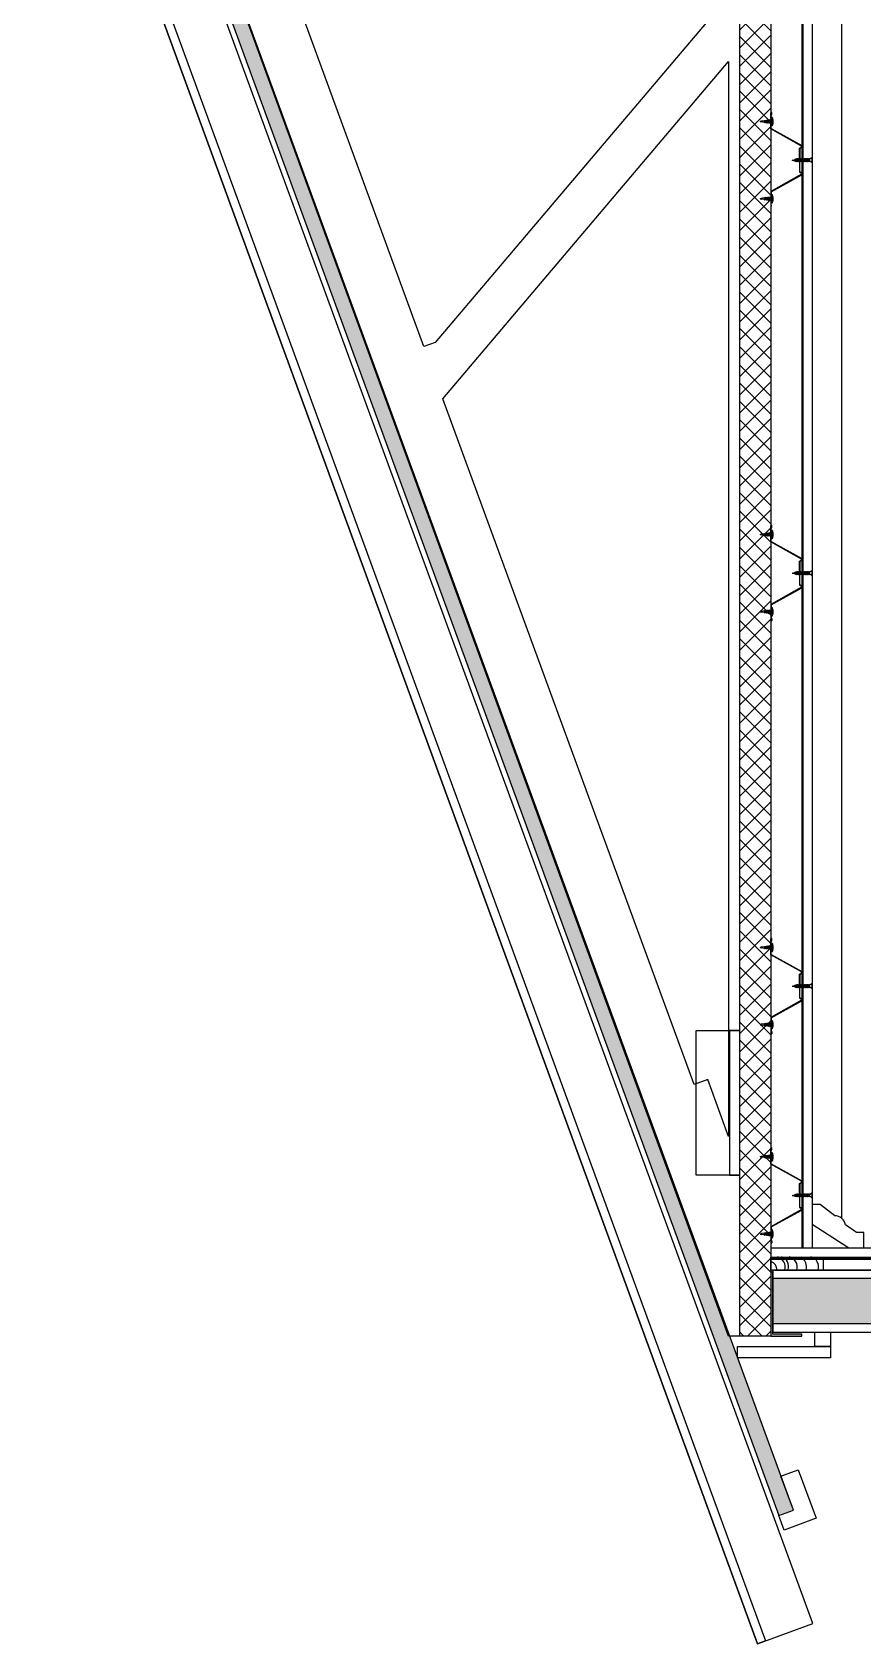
# Model space of a CAD drawing. Header units: inches. Extents: x 203 to 1065, y -1127 to 921.
# Drawn here: x 357.755 to 358.56, y 855.058 to 856.619 of the extents above; entities that cross this region are included whole.
import ezdxf

# ---------------------------------------------------------------- set-up
doc = ezdxf.new("R2010")
doc.units = ezdxf.units.IN
doc.header["$MEASUREMENT"] = 0
doc.linetypes.add('CONTINUA', pattern=[0])
doc.linetypes.add('DASHED2', pattern=[0.375, 0.25, -0.125])
for name, color, linetype in [('6-Tubo cercha', 7, 'Continuous'), ('CORTE MUROS', 4, 'CONTINUA'), ('CORTE PERFILES Y CERCHA', 3, 'CONTINUA'), ('CORTE PROY', 8, 'CONTINUA')]:
    doc.layers.add(name, color=color, linetype=linetype)

msp = doc.modelspace()

# ---------------------------------------------------------------- hatches: boundary and pattern name
at = {"layer": 'CORTE MUROS', "ltscale": 0.5}
h = msp.add_hatch(dxfattribs=at)
h.set_pattern_fill('ANSI38', color=252, scale=0.05, angle=90.1237, style=0)
h.set_pattern_definition([(135.1236939, (355.8420596, 417.3886716), (-0.00440986616, -0.004428948005), []), (225.1236939, (355.8420596, 417.3886716), (-0.00439078432, -0.01326776217), [0.015625, -0.009375])])
h.paths.add_polyline_path([(357.0269, 859.1878), (357.0128, 859.1827), (358.4787, 855.1821), (358.4928, 855.1873)])
at = {"layer": 'CORTE MUROS'}
h = msp.add_hatch(dxfattribs=at)
h.set_pattern_fill('HONEY', color=251, scale=0.003, angle=90, style=0)
h.set_pattern_definition([(90, (1578.955494, -1689.51837), (-0.008248891935, 0.0142875), [0.009525, -0.01905]), (210, (1578.955494, -1689.51837), (-0.00824889199, -0.014287499969), [0.009525, -0.01905]), (150, (1578.955494, -1689.51837), (-0.016497783924, 3.1e-11), [-0.01905, 0.009525])])
h.paths.add_polyline_path([(358.473, 855.3678), (358.473, 855.4118), (360.875, 855.4118), (360.875, 855.3678)])
at = {"layer": 'CORTE PERFILES Y CERCHA', "ltscale": 0.5}
h = msp.add_hatch(dxfattribs=at)
h.set_pattern_fill('_USER', color=251, scale=0.0125, angle=135, style=0, double=1, pattern_type=0)
h.set_pattern_definition([(135, (329.888245, 575.295546), (-0.00883883476, -0.00883883476), []), (225, (329.888245, 575.295546), (0.00883883476, -0.00883883476), [])])
h.paths.add_polyline_path([(358.441, 855.3558), (358.441, 863.0198), (358.471, 863.0198), (358.471, 855.3558)])
at = {"layer": 'CORTE PERFILES Y CERCHA'}
msp.add_hatch(color=256, dxfattribs=at).paths.add_polyline_path([(358.471, 855.4178), (358.471, 855.3558), (358.4888, 855.3558), (358.489, 855.356), (358.4892, 855.3558), (358.501, 855.3558), (358.501, 855.3578), (358.473, 855.3578), (358.473, 855.3776), (358.4728, 855.3778), (358.473, 855.378), (358.473, 855.4118), (358.473, 855.4178)])

# ---------------------------------------------------------------- linework, layer by layer
at = {"layer": '6-Tubo cercha'}
for points in [[(358.441, 855.5119), (358.3985, 855.5119), (358.3985, 855.6519), (358.441, 855.6519)], [(358.441, 855.6519), (358.431, 855.6519), (358.431, 855.5119), (358.441, 855.5119)]]:
    msp.add_lwpolyline(points, dxfattribs=at)
at = {"layer": 'CORTE MUROS', "color": 1}
for p, q in [((358.471, 855.4415), (360.871, 855.4415)), ((358.475, 855.4325), (360.871, 855.4325)), ((358.475, 855.4198), (360.875, 855.4198))]:
    msp.add_line(p, q, dxfattribs=at)
at = {"layer": 'CORTE MUROS'}
for points in [[(357.0269, 859.1878), (357.0128, 859.1827), (358.4787, 855.1821), (358.4928, 855.1873), (357.0269, 859.1878)], [(358.473, 855.3598), (360.875, 855.3598), (360.875, 855.4198), (358.473, 855.4198), (358.473, 855.3598)], [(360.875, 855.4118), (358.473, 855.4118)], [(360.875, 855.3678), (358.473, 855.3678)]]:
    msp.add_lwpolyline(points, dxfattribs=at)
for points in [[(356.9546, 859.1614), (358.4582, 855.0579), (358.5117, 855.0775), (357.0081, 859.181)], [(358.4582, 855.0579), (356.9546, 859.1614), (356.9621, 859.1641), (358.4657, 855.0607)]]:
    msp.add_lwpolyline(points, close=True, dxfattribs=at)
at = {"layer": 'CORTE MUROS', "color": 254, "linetype": 'DASHED2', "ltscale": 0.05, "const_width": 0.003, "elevation": 0}
msp.add_lwpolyline([(360.871, 855.4312), (358.471, 855.4312)], close=True, dxfattribs=at)
at = {"layer": 'CORTE MUROS', "color": 1}
msp.add_lwpolyline([(358.471, 855.4198), (358.471, 855.4325), (358.5218, 855.4325), (358.5218, 855.4198)], close=True, dxfattribs=at)
for centre, radius, start, end in [((358.4682, 855.4198), 0.00878, 0.0219, 71.0373), ((358.4748, 855.4228), 0.0101, 343.285, 75.6895), ((358.4784, 855.4232), 0.00986, 342.9599, 72.2754), ((358.4864, 855.423), 0.0101, 343.285, 75.6895), ((358.4944, 855.423), 0.0112, 343.5586, 58.5888), ((358.5072, 855.423), 0.0101, 343.285, 75.6895)]:
    msp.add_arc(centre, radius, start, end, dxfattribs=at)
at = {"layer": 'CORTE PERFILES Y CERCHA', "color": 2}
for p, q in [((358.501, 857.8938), (358.501, 855.4415)), ((358.502, 857.8938), (358.502, 855.4415)), ((358.511, 857.8938), (358.511, 855.4415))]:
    msp.add_line(p, q, dxfattribs=at)
at = {"layer": 'CORTE PERFILES Y CERCHA'}
for p, q in [((358.4645, 856.533), (358.4608, 856.5323)), ((358.4608, 856.5323), (358.4615, 856.5327)), ((358.4615, 856.5323), (358.4608, 856.5323)), ((358.4608, 856.5323), (358.4615, 856.5319)), ((358.4645, 856.533), (358.4615, 856.5327)), ((358.4615, 856.5319), (358.4615, 856.5323)), ((358.4649, 856.5315), (358.4615, 856.5319)), ((358.4649, 856.5334), (358.4645, 856.533)), ((358.4645, 856.533), (358.4649, 856.5315)), ((358.4649, 856.5334), (358.4654, 856.5331)), ((358.4654, 856.5311), (358.4649, 856.5334)), ((358.4654, 856.5311), (358.4649, 856.5315)), ((358.4663, 856.5332), (358.4654, 856.5331)), ((358.4654, 856.5331), (358.4658, 856.5314)), ((358.4667, 856.5337), (358.4663, 856.5332)), ((358.4663, 856.5332), (358.4667, 856.5313)), ((358.4667, 856.5337), (358.4671, 856.5333)), ((358.4672, 856.5309), (358.4667, 856.5337)), ((358.468, 856.5334), (358.4671, 856.5333)), ((358.4671, 856.5333), (358.4677, 856.5312)), ((358.4684, 856.534), (358.468, 856.5334)), ((358.468, 856.5334), (358.4686, 856.5311)), ((358.4684, 856.534), (358.4689, 856.5335)), ((358.4691, 856.5306), (358.4684, 856.534)), ((358.4698, 856.5336), (358.4689, 856.5335)), ((358.4689, 856.5335), (358.4695, 856.5309)), ((358.4702, 856.5343), (358.4698, 856.5336)), ((358.4698, 856.5336), (358.4705, 856.5308)), ((358.4702, 856.5343), (358.4707, 856.5337)), ((358.471, 856.5303), (358.4702, 856.5343)), ((358.4714, 856.5338), (358.4707, 856.5337)), ((358.4707, 856.5337), (358.4714, 856.5307)), ((358.471, 856.5338), (358.471, 856.5408)), ((358.4714, 856.5338), (358.4714, 856.5408)), ((358.4714, 856.5408), (358.4715, 856.5408)), ((358.4719, 856.5357), (358.4714, 856.5353)), ((358.4714, 856.5293), (358.4714, 856.5353)), ((358.4714, 856.5338), (358.4714, 856.5307)), ((358.4715, 856.5388), (358.4715, 856.5408)), ((358.4715, 856.5388), (358.4719, 856.5388)), ((358.4719, 856.5388), (358.4719, 856.5408)), ((358.4719, 856.5358), (358.4719, 856.5287)), ((358.4719, 856.5357), (358.4719, 856.5288)), ((358.4727, 856.5358), (358.4727, 856.5287)), ((358.4732, 856.5323), (358.4727, 856.5323)), ((358.4654, 856.5311), (358.4658, 856.5314)), ((358.4667, 856.5313), (358.4658, 856.5314)), ((358.4672, 856.5309), (358.4667, 856.5313)), ((358.4672, 856.5309), (358.4677, 856.5312)), ((358.4686, 856.5311), (358.4677, 856.5312)), ((358.4691, 856.5306), (358.4686, 856.531)), ((358.4691, 856.5306), (358.4695, 856.531)), ((358.4705, 856.5308), (358.4695, 856.5309)), ((358.471, 856.5303), (358.4705, 856.5308)), ((358.471, 856.5303), (358.4714, 856.5307)), ((358.471, 856.5252), (358.471, 856.5303)), ((358.4714, 856.5255), (358.4714, 856.5307)), ((358.4719, 856.5288), (358.4714, 856.5293)), ((358.4941, 856.4941), (358.4917, 856.4949)), ((358.4941, 856.4941), (358.4945, 856.4959)), ((358.4944, 856.4938), (358.4941, 856.4941)), ((358.4949, 856.4962), (358.4944, 856.4938)), ((358.4944, 856.4938), (358.4947, 856.4939)), ((358.4948, 856.4962), (358.4945, 856.4959)), ((358.4947, 856.4939), (358.4952, 856.4959)), ((358.4953, 856.4937), (358.4947, 856.4939)), ((358.4948, 856.4962), (358.4952, 856.4959)), ((358.4959, 856.4961), (358.4952, 856.4959)), ((358.4953, 856.4937), (358.4959, 856.4961)), ((358.4957, 856.4934), (358.4953, 856.4937)), ((358.4962, 856.4964), (358.4957, 856.4934)), ((358.4957, 856.4934), (358.496, 856.4937)), ((358.4962, 856.4964), (358.4959, 856.4961)), ((358.496, 856.4937), (358.4966, 856.4961)), ((358.4967, 856.4937), (358.496, 856.4937)), ((358.4962, 856.4964), (358.4966, 856.4961)), ((358.4973, 856.4961), (358.4966, 856.4961)), ((358.4967, 856.4937), (358.4973, 856.4961)), ((358.497, 856.4934), (358.4967, 856.4937)), ((358.4976, 856.4964), (358.497, 856.4934)), ((358.497, 856.4934), (358.4974, 856.4937)), ((358.4976, 856.4964), (358.4973, 856.4961)), ((358.4974, 856.4937), (358.4979, 856.4961)), ((358.498, 856.4937), (358.4974, 856.4937)), ((358.4976, 856.4964), (358.4979, 856.4961)), ((358.4986, 856.4961), (358.4979, 856.4961)), ((358.498, 856.4937), (358.4986, 856.4961)), ((358.4984, 856.4934), (358.498, 856.4937)), ((358.4989, 856.4964), (358.4984, 856.4934)), ((358.4984, 856.4934), (358.4987, 856.4937)), ((358.4989, 856.4964), (358.4986, 856.4961)), ((358.4987, 856.4937), (358.4993, 856.4961)), ((358.4994, 856.4937), (358.4987, 856.4937)), ((358.4989, 856.4964), (358.4993, 856.4961)), ((358.4999, 856.4961), (358.4993, 856.4961)), ((358.4994, 856.4937), (358.4999, 856.4961)), ((358.4997, 856.4934), (358.4994, 856.4937)), ((358.5003, 856.4964), (358.4997, 856.4934)), ((358.4997, 856.4934), (358.5001, 856.4937)), ((358.5003, 856.4964), (358.4999, 856.4961)), ((358.5001, 856.4937), (358.5006, 856.4961)), ((358.5007, 856.4937), (358.5001, 856.4937)), ((358.5003, 856.4964), (358.5006, 856.4961)), ((358.5013, 856.4961), (358.5006, 856.4961)), ((358.5007, 856.4937), (358.5013, 856.4961)), ((358.5011, 856.4934), (358.5007, 856.4937)), ((358.5016, 856.4964), (358.5011, 856.4934)), ((358.5011, 856.4934), (358.5014, 856.4937)), ((358.5016, 856.4964), (358.5013, 856.4961)), ((358.5014, 856.4937), (358.502, 856.4961)), ((358.5021, 856.4937), (358.5014, 856.4937)), ((358.5016, 856.4964), (358.502, 856.4961)), ((358.5027, 856.4961), (358.502, 856.4961)), ((358.5027, 856.4961), (358.502, 856.4961)), ((358.5021, 856.4937), (358.5027, 856.4961)), ((358.5021, 856.4937), (358.5027, 856.4961)), ((358.5025, 856.4934), (358.5021, 856.4937)), ((358.503, 856.4964), (358.5025, 856.4934)), ((358.5025, 856.4934), (358.5028, 856.4937)), ((358.503, 856.4964), (358.5027, 856.4961)), ((358.5028, 856.4937), (358.5034, 856.4961)), ((358.5035, 856.4937), (358.5028, 856.4937)), ((358.503, 856.4964), (358.5034, 856.4961)), ((358.504, 856.4961), (358.5034, 856.4961)), ((358.5035, 856.4937), (358.504, 856.4961)), ((358.5035, 856.4937), (358.504, 856.4961)), ((358.5035, 856.4937), (358.504, 856.4961)), ((358.5038, 856.4934), (358.5035, 856.4937)), ((358.5044, 856.4964), (358.5038, 856.4934)), ((358.5038, 856.4934), (358.5042, 856.4937)), ((358.5044, 856.4964), (358.504, 856.4961)), ((358.5042, 856.4937), (358.5047, 856.4961)), ((358.5048, 856.4937), (358.5042, 856.4937)), ((358.5044, 856.4964), (358.5047, 856.4961)), ((358.5054, 856.4961), (358.5047, 856.4961)), ((358.5048, 856.4937), (358.5054, 856.4961)), ((358.5048, 856.4937), (358.5054, 856.4961)), ((358.5048, 856.4937), (358.5054, 856.4961)), ((358.5052, 856.4934), (358.5048, 856.4937)), ((358.5057, 856.4964), (358.5052, 856.4934)), ((358.5052, 856.4934), (358.5055, 856.4937)), ((358.5057, 856.4964), (358.5054, 856.4961)), ((358.5055, 856.4937), (358.5061, 856.4961)), ((358.5062, 856.4937), (358.5055, 856.4937)), ((358.5057, 856.4964), (358.5061, 856.4961)), ((358.5067, 856.4961), (358.5061, 856.4961)), ((358.5062, 856.4937), (358.5067, 856.4961)), ((358.5065, 856.4934), (358.5062, 856.4937)), ((358.5071, 856.4964), (358.5065, 856.4934)), ((358.5065, 856.4934), (358.5069, 856.4937)), ((358.5071, 856.4964), (358.5067, 856.4961)), ((358.5071, 856.4964), (358.5067, 856.4961)), ((358.5068, 856.4937), (358.5074, 856.4961)), ((358.5075, 856.4937), (358.5068, 856.4937)), ((358.5071, 856.4964), (358.5074, 856.4961)), ((358.5071, 856.4964), (358.5074, 856.4961)), ((358.5081, 856.4961), (358.5074, 856.4961)), ((358.5075, 856.4937), (358.5081, 856.4961)), ((358.5079, 856.4934), (358.5075, 856.4937)), ((358.5084, 856.4964), (358.5079, 856.4934)), ((358.5079, 856.4934), (358.5082, 856.4937)), ((358.5084, 856.4964), (358.5081, 856.4961)), ((358.5084, 856.4964), (358.5081, 856.4961)), ((358.5082, 856.4937), (358.5088, 856.4961)), ((358.5088, 856.4937), (358.5082, 856.4937)), ((358.5094, 856.4937), (358.5082, 856.4937)), ((358.5084, 856.4964), (358.5088, 856.4961)), ((358.5084, 856.4964), (358.5088, 856.4961)), ((358.5093, 856.4961), (358.5088, 856.4961)), ((358.5094, 856.4961), (358.5088, 856.4961)), ((358.511, 856.4975), (358.5094, 856.4961)), ((358.511, 856.4923), (358.5094, 856.4937)), ((358.511, 856.4949), (358.5107, 856.4949)), ((358.511, 856.4923), (358.511, 856.4975)), ((358.4608, 856.4575), (358.4615, 856.4579)), ((358.4615, 856.4575), (358.4608, 856.4575)), ((358.4608, 856.4575), (358.4615, 856.4571)), ((358.4645, 856.4568), (358.4608, 856.4575)), ((358.4649, 856.4583), (358.4615, 856.4579)), ((358.4615, 856.4579), (358.4615, 856.4575)), ((358.4645, 856.4568), (358.4615, 856.4571)), ((358.4645, 856.4568), (358.4649, 856.4583)), ((358.4649, 856.4564), (358.4645, 856.4568)), ((358.4654, 856.4586), (358.4649, 856.4564)), ((358.4654, 856.4586), (358.4649, 856.4583)), ((358.4649, 856.4564), (358.4654, 856.4567)), ((358.4654, 856.4586), (358.4658, 856.4584)), ((358.4654, 856.4567), (358.4658, 856.4584)), ((358.4663, 856.4566), (358.4654, 856.4567)), ((358.4667, 856.4585), (358.4658, 856.4584)), ((358.4663, 856.4566), (358.4667, 856.4585)), ((358.4667, 856.4561), (358.4663, 856.4566)), ((358.4672, 856.4589), (358.4667, 856.4561)), ((358.4672, 856.4589), (358.4667, 856.4585)), ((358.4667, 856.4561), (358.4671, 856.4565)), ((358.4671, 856.4565), (358.4677, 856.4586)), ((358.468, 856.4564), (358.4671, 856.4565)), ((358.4672, 856.4589), (358.4677, 856.4586)), ((358.4686, 856.4587), (358.4677, 856.4586)), ((358.468, 856.4564), (358.4686, 856.4587)), ((358.4684, 856.4558), (358.468, 856.4564)), ((358.4691, 856.4592), (358.4684, 856.4558)), ((358.4684, 856.4558), (358.4689, 856.4563)), ((358.4691, 856.4592), (358.4686, 856.4587)), ((358.4689, 856.4563), (358.4695, 856.4588)), ((358.4698, 856.4561), (358.4689, 856.4563)), ((358.4691, 856.4592), (358.4695, 856.4588)), ((358.4705, 856.459), (358.4695, 856.4588)), ((358.4698, 856.4561), (358.4705, 856.459)), ((358.4702, 856.4555), (358.4698, 856.4561)), ((358.471, 856.4595), (358.4702, 856.4555)), ((358.4702, 856.4555), (358.4707, 856.456)), ((358.471, 856.4595), (358.4705, 856.459)), ((358.4707, 856.456), (358.4714, 856.4591)), ((358.4714, 856.456), (358.4707, 856.456)), ((358.471, 856.4646), (358.471, 856.4595)), ((358.471, 856.4595), (358.4714, 856.4591)), ((358.4714, 856.4643), (358.4714, 856.4591)), ((358.4719, 856.461), (358.4714, 856.4605)), ((358.4714, 856.4605), (358.4714, 856.4591)), ((358.4714, 856.456), (358.4714, 856.4591)), ((358.4714, 856.456), (358.4714, 856.4545)), ((358.4719, 856.4541), (358.4714, 856.4545)), ((358.4719, 856.454), (358.4719, 856.4611)), ((358.4719, 856.4541), (358.4719, 856.461)), ((358.4727, 856.454), (358.4727, 856.4611)), ((358.4732, 856.4575), (358.4727, 856.4575)), ((358.4715, 856.4509), (358.4719, 856.4509)), ((358.4645, 856.133), (358.4608, 856.1323)), ((358.4608, 856.1323), (358.4615, 856.1327)), ((358.4615, 856.1323), (358.4608, 856.1323)), ((358.4608, 856.1323), (358.4615, 856.1319)), ((358.4645, 856.133), (358.4615, 856.1327)), ((358.4615, 856.1319), (358.4615, 856.1323)), ((358.4649, 856.1315), (358.4615, 856.1319)), ((358.4649, 856.1334), (358.4645, 856.133)), ((358.4645, 856.133), (358.4649, 856.1315)), ((358.4649, 856.1334), (358.4654, 856.1331)), ((358.4654, 856.1311), (358.4649, 856.1334)), ((358.4654, 856.1311), (358.4649, 856.1315)), ((358.4663, 856.1332), (358.4654, 856.1331)), ((358.4654, 856.1331), (358.4658, 856.1314)), ((358.4654, 856.1311), (358.4658, 856.1314)), ((358.4667, 856.1313), (358.4658, 856.1314)), ((358.4667, 856.1337), (358.4663, 856.1332)), ((358.4663, 856.1332), (358.4667, 856.1313)), ((358.4667, 856.1337), (358.4671, 856.1333)), ((358.4672, 856.1309), (358.4667, 856.1337)), ((358.4672, 856.1309), (358.4667, 856.1313)), ((358.468, 856.1334), (358.4671, 856.1333)), ((358.4671, 856.1333), (358.4677, 856.1312)), ((358.4672, 856.1309), (358.4677, 856.1312)), ((358.4686, 856.1311), (358.4677, 856.1312)), ((358.4684, 856.134), (358.468, 856.1334)), ((358.468, 856.1334), (358.4686, 856.1311)), ((358.4684, 856.134), (358.4689, 856.1335)), ((358.4691, 856.1306), (358.4684, 856.134)), ((358.4691, 856.1306), (358.4686, 856.131)), ((358.4698, 856.1336), (358.4689, 856.1335)), ((358.4689, 856.1335), (358.4695, 856.1309)), ((358.4691, 856.1306), (358.4695, 856.131)), ((358.4705, 856.1308), (358.4695, 856.1309)), ((358.4702, 856.1343), (358.4698, 856.1336)), ((358.4698, 856.1336), (358.4705, 856.1308)), ((358.4702, 856.1343), (358.4707, 856.1337)), ((358.471, 856.1303), (358.4702, 856.1343)), ((358.471, 856.1303), (358.4705, 856.1308)), ((358.4714, 856.1338), (358.4707, 856.1337)), ((358.4707, 856.1337), (358.4714, 856.1307)), ((358.471, 856.1338), (358.471, 856.1408)), ((358.471, 856.1303), (358.4714, 856.1307)), ((358.471, 856.1252), (358.471, 856.1303)), ((358.4714, 856.1338), (358.4714, 856.1408)), ((358.4714, 856.1408), (358.4715, 856.1408)), ((358.4719, 856.1357), (358.4714, 856.1353)), ((358.4714, 856.1293), (358.4714, 856.1353)), ((358.4714, 856.1338), (358.4714, 856.1307)), ((358.4714, 856.1255), (358.4714, 856.1307)), ((358.4719, 856.1288), (358.4714, 856.1293)), ((358.4715, 856.1388), (358.4715, 856.1408)), ((358.4715, 856.1388), (358.4719, 856.1388)), ((358.4719, 856.1388), (358.4719, 856.1408)), ((358.4719, 856.1358), (358.4719, 856.1287)), ((358.4719, 856.1357), (358.4719, 856.1288)), ((358.4727, 856.1358), (358.4727, 856.1287)), ((358.4732, 856.1323), (358.4727, 856.1323)), ((358.4941, 856.0941), (358.4917, 856.0949)), ((358.4941, 856.0941), (358.4945, 856.0959)), ((358.4949, 856.0962), (358.4944, 856.0938)), ((358.4948, 856.0962), (358.4945, 856.0959)), ((358.4947, 856.0939), (358.4952, 856.0959)), ((358.4948, 856.0962), (358.4952, 856.0959)), ((358.4959, 856.0961), (358.4952, 856.0959)), ((358.4953, 856.0937), (358.4959, 856.0961)), ((358.4962, 856.0964), (358.4957, 856.0934)), ((358.4962, 856.0964), (358.4959, 856.0961)), ((358.496, 856.0937), (358.4966, 856.0961)), ((358.4962, 856.0964), (358.4966, 856.0961)), ((358.4973, 856.0961), (358.4966, 856.0961)), ((358.4967, 856.0937), (358.4973, 856.0961)), ((358.4976, 856.0964), (358.497, 856.0934)), ((358.4976, 856.0964), (358.4973, 856.0961)), ((358.4974, 856.0937), (358.4979, 856.0961)), ((358.4976, 856.0964), (358.4979, 856.0961)), ((358.4986, 856.0961), (358.4979, 856.0961)), ((358.498, 856.0937), (358.4986, 856.0961)), ((358.4989, 856.0964), (358.4984, 856.0934)), ((358.4989, 856.0964), (358.4986, 856.0961)), ((358.4987, 856.0937), (358.4993, 856.0961)), ((358.4989, 856.0964), (358.4993, 856.0961)), ((358.4999, 856.0961), (358.4993, 856.0961)), ((358.4994, 856.0937), (358.4999, 856.0961)), ((358.5003, 856.0964), (358.4997, 856.0934)), ((358.5003, 856.0964), (358.4999, 856.0961)), ((358.5001, 856.0937), (358.5006, 856.0961)), ((358.5003, 856.0964), (358.5006, 856.0961)), ((358.5013, 856.0961), (358.5006, 856.0961)), ((358.5007, 856.0937), (358.5013, 856.0961)), ((358.5016, 856.0964), (358.5011, 856.0934)), ((358.5016, 856.0964), (358.5013, 856.0961)), ((358.5014, 856.0937), (358.502, 856.0961)), ((358.5016, 856.0964), (358.502, 856.0961)), ((358.5027, 856.0961), (358.502, 856.0961)), ((358.5027, 856.0961), (358.502, 856.0961)), ((358.5021, 856.0937), (358.5027, 856.0961)), ((358.5021, 856.0937), (358.5027, 856.0961)), ((358.503, 856.0964), (358.5025, 856.0934)), ((358.503, 856.0964), (358.5027, 856.0961)), ((358.5028, 856.0937), (358.5034, 856.0961)), ((358.503, 856.0964), (358.5034, 856.0961)), ((358.504, 856.0961), (358.5034, 856.0961)), ((358.5035, 856.0937), (358.504, 856.0961)), ((358.5035, 856.0937), (358.504, 856.0961)), ((358.5035, 856.0937), (358.504, 856.0961)), ((358.5044, 856.0964), (358.5038, 856.0934)), ((358.5044, 856.0964), (358.504, 856.0961)), ((358.5042, 856.0937), (358.5047, 856.0961)), ((358.5044, 856.0964), (358.5047, 856.0961)), ((358.5054, 856.0961), (358.5047, 856.0961)), ((358.5048, 856.0937), (358.5054, 856.0961)), ((358.5048, 856.0937), (358.5054, 856.0961)), ((358.5048, 856.0937), (358.5054, 856.0961)), ((358.5057, 856.0964), (358.5052, 856.0934)), ((358.5057, 856.0964), (358.5054, 856.0961)), ((358.5055, 856.0937), (358.5061, 856.0961)), ((358.5057, 856.0964), (358.5061, 856.0961)), ((358.5067, 856.0961), (358.5061, 856.0961)), ((358.5062, 856.0937), (358.5067, 856.0961)), ((358.5071, 856.0964), (358.5065, 856.0934)), ((358.5071, 856.0964), (358.5067, 856.0961)), ((358.5071, 856.0964), (358.5067, 856.0961)), ((358.5068, 856.0937), (358.5074, 856.0961)), ((358.5071, 856.0964), (358.5074, 856.0961)), ((358.5071, 856.0964), (358.5074, 856.0961)), ((358.5081, 856.0961), (358.5074, 856.0961)), ((358.5075, 856.0937), (358.5081, 856.0961)), ((358.5084, 856.0964), (358.5079, 856.0934)), ((358.5084, 856.0964), (358.5081, 856.0961)), ((358.5084, 856.0964), (358.5081, 856.0961)), ((358.5082, 856.0937), (358.5088, 856.0961)), ((358.5084, 856.0964), (358.5088, 856.0961)), ((358.5084, 856.0964), (358.5088, 856.0961)), ((358.5093, 856.0961), (358.5088, 856.0961)), ((358.5094, 856.0961), (358.5088, 856.0961)), ((358.511, 856.0975), (358.5094, 856.0961)), ((358.511, 856.0949), (358.5107, 856.0949)), ((358.511, 856.0923), (358.511, 856.0975)), ((358.4944, 856.0938), (358.4941, 856.0941)), ((358.4944, 856.0938), (358.4947, 856.0939)), ((358.4953, 856.0937), (358.4947, 856.0939)), ((358.4957, 856.0934), (358.4953, 856.0937)), ((358.4957, 856.0934), (358.496, 856.0937)), ((358.4967, 856.0937), (358.496, 856.0937)), ((358.497, 856.0934), (358.4967, 856.0937)), ((358.497, 856.0934), (358.4974, 856.0937)), ((358.498, 856.0937), (358.4974, 856.0937)), ((358.4984, 856.0934), (358.498, 856.0937)), ((358.4984, 856.0934), (358.4987, 856.0937)), ((358.4994, 856.0937), (358.4987, 856.0937)), ((358.4997, 856.0934), (358.4994, 856.0937)), ((358.4997, 856.0934), (358.5001, 856.0937)), ((358.5007, 856.0937), (358.5001, 856.0937)), ((358.5011, 856.0934), (358.5007, 856.0937)), ((358.5011, 856.0934), (358.5014, 856.0937)), ((358.5021, 856.0937), (358.5014, 856.0937)), ((358.5025, 856.0934), (358.5021, 856.0937)), ((358.5025, 856.0934), (358.5028, 856.0937)), ((358.5035, 856.0937), (358.5028, 856.0937)), ((358.5038, 856.0934), (358.5035, 856.0937)), ((358.5038, 856.0934), (358.5042, 856.0937)), ((358.5048, 856.0937), (358.5042, 856.0937)), ((358.5052, 856.0934), (358.5048, 856.0937)), ((358.5052, 856.0934), (358.5055, 856.0937)), ((358.5062, 856.0937), (358.5055, 856.0937)), ((358.5065, 856.0934), (358.5062, 856.0937)), ((358.5065, 856.0934), (358.5069, 856.0937)), ((358.5075, 856.0937), (358.5068, 856.0937)), ((358.5079, 856.0934), (358.5075, 856.0937)), ((358.5079, 856.0934), (358.5082, 856.0937)), ((358.5088, 856.0937), (358.5082, 856.0937)), ((358.5094, 856.0937), (358.5082, 856.0937)), ((358.511, 856.0923), (358.5094, 856.0937)), ((358.471, 856.0646), (358.471, 856.0595)), ((358.4714, 856.0643), (358.4714, 856.0591)), ((358.4608, 856.0575), (358.4615, 856.0579)), ((358.4615, 856.0575), (358.4608, 856.0575)), ((358.4608, 856.0575), (358.4615, 856.0571)), ((358.4645, 856.0568), (358.4608, 856.0575)), ((358.4649, 856.0583), (358.4615, 856.0579)), ((358.4615, 856.0579), (358.4615, 856.0575)), ((358.4645, 856.0568), (358.4615, 856.0571)), ((358.4645, 856.0568), (358.4649, 856.0583)), ((358.4649, 856.0564), (358.4645, 856.0568)), ((358.4654, 856.0586), (358.4649, 856.0564)), ((358.4654, 856.0586), (358.4649, 856.0583)), ((358.4649, 856.0564), (358.4654, 856.0567)), ((358.4654, 856.0586), (358.4658, 856.0584)), ((358.4654, 856.0567), (358.4658, 856.0584)), ((358.4663, 856.0566), (358.4654, 856.0567)), ((358.4667, 856.0585), (358.4658, 856.0584)), ((358.4663, 856.0566), (358.4667, 856.0585)), ((358.4667, 856.0561), (358.4663, 856.0566)), ((358.4672, 856.0589), (358.4667, 856.0561)), ((358.4672, 856.0589), (358.4667, 856.0585)), ((358.4667, 856.0561), (358.4671, 856.0565)), ((358.4671, 856.0565), (358.4677, 856.0586)), ((358.468, 856.0564), (358.4671, 856.0565)), ((358.4672, 856.0589), (358.4677, 856.0586)), ((358.4686, 856.0587), (358.4677, 856.0586)), ((358.468, 856.0564), (358.4686, 856.0587)), ((358.4684, 856.0558), (358.468, 856.0564)), ((358.4691, 856.0592), (358.4684, 856.0558)), ((358.4684, 856.0558), (358.4689, 856.0563)), ((358.4691, 856.0592), (358.4686, 856.0587)), ((358.4689, 856.0563), (358.4695, 856.0588)), ((358.4698, 856.0561), (358.4689, 856.0563)), ((358.4691, 856.0592), (358.4695, 856.0588)), ((358.4705, 856.059), (358.4695, 856.0588)), ((358.4698, 856.0561), (358.4705, 856.059)), ((358.4702, 856.0555), (358.4698, 856.0561)), ((358.471, 856.0595), (358.4702, 856.0555)), ((358.4702, 856.0555), (358.4707, 856.056)), ((358.471, 856.0595), (358.4705, 856.059)), ((358.4707, 856.056), (358.4714, 856.0591)), ((358.4714, 856.056), (358.4707, 856.056)), ((358.471, 856.0595), (358.4714, 856.0591)), ((358.471, 856.056), (358.471, 856.049)), ((358.4719, 856.061), (358.4714, 856.0605)), ((358.4714, 856.0605), (358.4714, 856.0591)), ((358.4714, 856.056), (358.4714, 856.0591)), ((358.4714, 856.056), (358.4714, 856.049)), ((358.4714, 856.056), (358.4714, 856.0545)), ((358.4719, 856.0541), (358.4714, 856.0545)), ((358.4714, 856.049), (358.4715, 856.049)), ((358.4715, 856.0509), (358.4715, 856.049)), ((358.4715, 856.0509), (358.4719, 856.0509)), ((358.4719, 856.054), (358.4719, 856.0611)), ((358.4719, 856.0541), (358.4719, 856.061)), ((358.4719, 856.0509), (358.4719, 856.049)), ((358.4727, 856.054), (358.4727, 856.0611)), ((358.4732, 856.0575), (358.4727, 856.0575)), ((358.471, 855.7338), (358.471, 855.7408)), ((358.4714, 855.7338), (358.4714, 855.7408)), ((358.4714, 855.7408), (358.4715, 855.7408)), ((358.4719, 855.7357), (358.4714, 855.7353)), ((358.4715, 855.7388), (358.4715, 855.7408)), ((358.4715, 855.7388), (358.4719, 855.7388)), ((358.4719, 855.7388), (358.4719, 855.7408)), ((358.4719, 855.7358), (358.4719, 855.7287)), ((358.4719, 855.7357), (358.4719, 855.7288)), ((358.4727, 855.7358), (358.4727, 855.7287)), ((358.4645, 855.733), (358.4608, 855.7323)), ((358.4608, 855.7323), (358.4615, 855.7327)), ((358.4615, 855.7323), (358.4608, 855.7323)), ((358.4608, 855.7323), (358.4615, 855.7319)), ((358.4645, 855.733), (358.4615, 855.7327)), ((358.4615, 855.7319), (358.4615, 855.7323)), ((358.4649, 855.7315), (358.4615, 855.7319)), ((358.4649, 855.7334), (358.4645, 855.733)), ((358.4645, 855.733), (358.4649, 855.7315)), ((358.4649, 855.7334), (358.4654, 855.7331)), ((358.4654, 855.7311), (358.4649, 855.7334)), ((358.4654, 855.7311), (358.4649, 855.7315)), ((358.4663, 855.7332), (358.4654, 855.7331)), ((358.4654, 855.7331), (358.4658, 855.7314)), ((358.4654, 855.7311), (358.4658, 855.7314)), ((358.4667, 855.7313), (358.4658, 855.7314)), ((358.4667, 855.7337), (358.4663, 855.7332)), ((358.4663, 855.7332), (358.4667, 855.7313)), ((358.4667, 855.7337), (358.4671, 855.7333)), ((358.4672, 855.7309), (358.4667, 855.7337)), ((358.4672, 855.7309), (358.4667, 855.7313)), ((358.468, 855.7334), (358.4671, 855.7333)), ((358.4671, 855.7333), (358.4677, 855.7312)), ((358.4672, 855.7309), (358.4677, 855.7312)), ((358.4686, 855.7311), (358.4677, 855.7312)), ((358.4684, 855.734), (358.468, 855.7334)), ((358.468, 855.7334), (358.4686, 855.7311)), ((358.4684, 855.734), (358.4689, 855.7335)), ((358.4691, 855.7306), (358.4684, 855.734)), ((358.4691, 855.7306), (358.4686, 855.731)), ((358.4698, 855.7336), (358.4689, 855.7335)), ((358.4689, 855.7335), (358.4695, 855.7309)), ((358.4691, 855.7306), (358.4695, 855.731)), ((358.4705, 855.7308), (358.4695, 855.7309)), ((358.4702, 855.7343), (358.4698, 855.7336)), ((358.4698, 855.7336), (358.4705, 855.7308)), ((358.4702, 855.7343), (358.4707, 855.7337)), ((358.471, 855.7303), (358.4702, 855.7343)), ((358.471, 855.7303), (358.4705, 855.7308)), ((358.4714, 855.7338), (358.4707, 855.7337)), ((358.4707, 855.7337), (358.4714, 855.7307)), ((358.471, 855.7303), (358.4714, 855.7307)), ((358.471, 855.7252), (358.471, 855.7303)), ((358.4714, 855.7293), (358.4714, 855.7353)), ((358.4714, 855.7338), (358.4714, 855.7307)), ((358.4714, 855.7255), (358.4714, 855.7307)), ((358.4719, 855.7288), (358.4714, 855.7293)), ((358.4732, 855.7323), (358.4727, 855.7323)), ((358.4941, 855.6941), (358.4917, 855.6949)), ((358.4941, 855.6941), (358.4945, 855.6959)), ((358.4944, 855.6938), (358.4941, 855.6941)), ((358.4949, 855.6962), (358.4944, 855.6938)), ((358.4944, 855.6938), (358.4947, 855.6939)), ((358.4948, 855.6962), (358.4945, 855.6959)), ((358.4947, 855.6939), (358.4952, 855.6959)), ((358.4953, 855.6937), (358.4947, 855.6939)), ((358.4948, 855.6962), (358.4952, 855.6959)), ((358.4959, 855.6961), (358.4952, 855.6959)), ((358.4953, 855.6937), (358.4959, 855.6961)), ((358.4957, 855.6934), (358.4953, 855.6937)), ((358.4962, 855.6964), (358.4957, 855.6934)), ((358.4957, 855.6934), (358.496, 855.6937)), ((358.4962, 855.6964), (358.4959, 855.6961)), ((358.496, 855.6937), (358.4966, 855.6961)), ((358.4967, 855.6937), (358.496, 855.6937)), ((358.4962, 855.6964), (358.4966, 855.6961)), ((358.4973, 855.6961), (358.4966, 855.6961)), ((358.4967, 855.6937), (358.4973, 855.6961)), ((358.497, 855.6934), (358.4967, 855.6937)), ((358.4976, 855.6964), (358.497, 855.6934)), ((358.497, 855.6934), (358.4974, 855.6937)), ((358.4976, 855.6964), (358.4973, 855.6961)), ((358.4974, 855.6937), (358.4979, 855.6961)), ((358.498, 855.6937), (358.4974, 855.6937)), ((358.4976, 855.6964), (358.4979, 855.6961)), ((358.4986, 855.6961), (358.4979, 855.6961)), ((358.498, 855.6937), (358.4986, 855.6961)), ((358.4984, 855.6934), (358.498, 855.6937)), ((358.4989, 855.6964), (358.4984, 855.6934)), ((358.4984, 855.6934), (358.4987, 855.6937)), ((358.4989, 855.6964), (358.4986, 855.6961)), ((358.4987, 855.6937), (358.4993, 855.6961)), ((358.4994, 855.6937), (358.4987, 855.6937)), ((358.4989, 855.6964), (358.4993, 855.6961)), ((358.4999, 855.6961), (358.4993, 855.6961)), ((358.4994, 855.6937), (358.4999, 855.6961)), ((358.4997, 855.6934), (358.4994, 855.6937)), ((358.5003, 855.6964), (358.4997, 855.6934)), ((358.4997, 855.6934), (358.5001, 855.6937)), ((358.5003, 855.6964), (358.4999, 855.6961)), ((358.5001, 855.6937), (358.5006, 855.6961)), ((358.5007, 855.6937), (358.5001, 855.6937)), ((358.5003, 855.6964), (358.5006, 855.6961)), ((358.5013, 855.6961), (358.5006, 855.6961)), ((358.5007, 855.6937), (358.5013, 855.6961)), ((358.5011, 855.6934), (358.5007, 855.6937)), ((358.5016, 855.6964), (358.5011, 855.6934)), ((358.5011, 855.6934), (358.5014, 855.6937)), ((358.5016, 855.6964), (358.5013, 855.6961)), ((358.5014, 855.6937), (358.502, 855.6961)), ((358.5021, 855.6937), (358.5014, 855.6937)), ((358.5016, 855.6964), (358.502, 855.6961)), ((358.5027, 855.6961), (358.502, 855.6961)), ((358.5027, 855.6961), (358.502, 855.6961)), ((358.5021, 855.6937), (358.5027, 855.6961)), ((358.5021, 855.6937), (358.5027, 855.6961)), ((358.5025, 855.6934), (358.5021, 855.6937)), ((358.503, 855.6964), (358.5025, 855.6934)), ((358.5025, 855.6934), (358.5028, 855.6937)), ((358.503, 855.6964), (358.5027, 855.6961)), ((358.5028, 855.6937), (358.5034, 855.6961)), ((358.5035, 855.6937), (358.5028, 855.6937)), ((358.503, 855.6964), (358.5034, 855.6961)), ((358.504, 855.6961), (358.5034, 855.6961)), ((358.5035, 855.6937), (358.504, 855.6961)), ((358.5035, 855.6937), (358.504, 855.6961)), ((358.5035, 855.6937), (358.504, 855.6961)), ((358.5038, 855.6934), (358.5035, 855.6937)), ((358.5044, 855.6964), (358.5038, 855.6934)), ((358.5038, 855.6934), (358.5042, 855.6937)), ((358.5044, 855.6964), (358.504, 855.6961)), ((358.5042, 855.6937), (358.5047, 855.6961)), ((358.5048, 855.6937), (358.5042, 855.6937)), ((358.5044, 855.6964), (358.5047, 855.6961)), ((358.5054, 855.6961), (358.5047, 855.6961)), ((358.5048, 855.6937), (358.5054, 855.6961)), ((358.5048, 855.6937), (358.5054, 855.6961)), ((358.5048, 855.6937), (358.5054, 855.6961)), ((358.5052, 855.6934), (358.5048, 855.6937)), ((358.5057, 855.6964), (358.5052, 855.6934)), ((358.5052, 855.6934), (358.5055, 855.6937)), ((358.5057, 855.6964), (358.5054, 855.6961)), ((358.5055, 855.6937), (358.5061, 855.6961)), ((358.5062, 855.6937), (358.5055, 855.6937)), ((358.5057, 855.6964), (358.5061, 855.6961)), ((358.5067, 855.6961), (358.5061, 855.6961)), ((358.5062, 855.6937), (358.5067, 855.6961)), ((358.5065, 855.6934), (358.5062, 855.6937)), ((358.5071, 855.6964), (358.5065, 855.6934)), ((358.5065, 855.6934), (358.5069, 855.6937)), ((358.5071, 855.6964), (358.5067, 855.6961)), ((358.5071, 855.6964), (358.5067, 855.6961)), ((358.5068, 855.6937), (358.5074, 855.6961)), ((358.5075, 855.6937), (358.5068, 855.6937)), ((358.5071, 855.6964), (358.5074, 855.6961)), ((358.5071, 855.6964), (358.5074, 855.6961)), ((358.5081, 855.6961), (358.5074, 855.6961)), ((358.5075, 855.6937), (358.5081, 855.6961)), ((358.5079, 855.6934), (358.5075, 855.6937)), ((358.5084, 855.6964), (358.5079, 855.6934)), ((358.5079, 855.6934), (358.5082, 855.6937)), ((358.5084, 855.6964), (358.5081, 855.6961)), ((358.5084, 855.6964), (358.5081, 855.6961)), ((358.5082, 855.6937), (358.5088, 855.6961)), ((358.5088, 855.6937), (358.5082, 855.6937)), ((358.5094, 855.6937), (358.5082, 855.6937)), ((358.5084, 855.6964), (358.5088, 855.6961)), ((358.5084, 855.6964), (358.5088, 855.6961)), ((358.5093, 855.6961), (358.5088, 855.6961)), ((358.5094, 855.6961), (358.5088, 855.6961)), ((358.511, 855.6975), (358.5094, 855.6961)), ((358.511, 855.6923), (358.5094, 855.6937)), ((358.511, 855.6949), (358.5107, 855.6949)), ((358.511, 855.6923), (358.511, 855.6975)), ((358.4608, 855.6575), (358.4615, 855.6579)), ((358.4615, 855.6575), (358.4608, 855.6575)), ((358.4608, 855.6575), (358.4615, 855.6571)), ((358.4645, 855.6568), (358.4608, 855.6575)), ((358.4649, 855.6583), (358.4615, 855.6579)), ((358.4615, 855.6579), (358.4615, 855.6575)), ((358.4645, 855.6568), (358.4649, 855.6583)), ((358.4654, 855.6586), (358.4649, 855.6564)), ((358.4654, 855.6586), (358.4649, 855.6583)), ((358.4654, 855.6586), (358.4658, 855.6584)), ((358.4654, 855.6567), (358.4658, 855.6584)), ((358.4667, 855.6585), (358.4658, 855.6584)), ((358.4663, 855.6566), (358.4667, 855.6585)), ((358.4672, 855.6589), (358.4667, 855.6561)), ((358.4672, 855.6589), (358.4667, 855.6585)), ((358.4671, 855.6565), (358.4677, 855.6586)), ((358.4672, 855.6589), (358.4677, 855.6586)), ((358.4686, 855.6587), (358.4677, 855.6586)), ((358.468, 855.6564), (358.4686, 855.6587)), ((358.4691, 855.6592), (358.4684, 855.6558)), ((358.4691, 855.6592), (358.4686, 855.6587)), ((358.4689, 855.6563), (358.4695, 855.6588)), ((358.4691, 855.6592), (358.4695, 855.6588)), ((358.4705, 855.659), (358.4695, 855.6588)), ((358.4698, 855.6561), (358.4705, 855.659)), ((358.471, 855.6595), (358.4702, 855.6555)), ((358.471, 855.6595), (358.4705, 855.659)), ((358.4707, 855.656), (358.4714, 855.6591)), ((358.471, 855.6646), (358.471, 855.6595)), ((358.471, 855.6595), (358.4714, 855.6591)), ((358.4714, 855.6643), (358.4714, 855.6591)), ((358.4719, 855.661), (358.4714, 855.6605)), ((358.4714, 855.6605), (358.4714, 855.6591)), ((358.4714, 855.656), (358.4714, 855.6591)), ((358.4719, 855.654), (358.4719, 855.6611)), ((358.4719, 855.6541), (358.4719, 855.661)), ((358.4727, 855.654), (358.4727, 855.6611)), ((358.4732, 855.6575), (358.4727, 855.6575)), ((358.4645, 855.6568), (358.4615, 855.6571)), ((358.4649, 855.6564), (358.4645, 855.6568)), ((358.4649, 855.6564), (358.4654, 855.6567)), ((358.4663, 855.6566), (358.4654, 855.6567)), ((358.4667, 855.6561), (358.4663, 855.6566)), ((358.4667, 855.6561), (358.4671, 855.6565)), ((358.468, 855.6564), (358.4671, 855.6565)), ((358.4684, 855.6558), (358.468, 855.6564)), ((358.4684, 855.6558), (358.4689, 855.6563)), ((358.4698, 855.6561), (358.4689, 855.6563)), ((358.4702, 855.6555), (358.4698, 855.6561)), ((358.4702, 855.6555), (358.4707, 855.656)), ((358.4714, 855.656), (358.4707, 855.656)), ((358.471, 855.656), (358.471, 855.649)), ((358.4714, 855.656), (358.4714, 855.649)), ((358.4714, 855.656), (358.4714, 855.6545)), ((358.4719, 855.6541), (358.4714, 855.6545)), ((358.4714, 855.649), (358.4715, 855.649)), ((358.4715, 855.6509), (358.4715, 855.649)), ((358.4715, 855.6509), (358.4719, 855.6509)), ((358.4719, 855.6509), (358.4719, 855.649)), ((358.471, 855.5311), (358.471, 855.5381)), ((358.4714, 855.5311), (358.4714, 855.5381)), ((358.4714, 855.5381), (358.4715, 855.5381)), ((358.4719, 855.533), (358.4714, 855.5326)), ((358.4714, 855.5266), (358.4714, 855.5326)), ((358.4715, 855.5362), (358.4715, 855.5381)), ((358.4715, 855.5362), (358.4719, 855.5362)), ((358.4719, 855.5362), (358.4719, 855.5381)), ((358.4719, 855.5331), (358.4719, 855.526)), ((358.4719, 855.533), (358.4719, 855.5261)), ((358.4727, 855.5331), (358.4727, 855.526)), ((358.4645, 855.5303), (358.4608, 855.5296)), ((358.4608, 855.5296), (358.4615, 855.53)), ((358.4615, 855.5296), (358.4608, 855.5296)), ((358.4608, 855.5296), (358.4615, 855.5292)), ((358.4645, 855.5303), (358.4615, 855.53)), ((358.4615, 855.5292), (358.4615, 855.5296)), ((358.4649, 855.5288), (358.4615, 855.5292)), ((358.4649, 855.5307), (358.4645, 855.5303)), ((358.4645, 855.5303), (358.4649, 855.5288)), ((358.4649, 855.5307), (358.4654, 855.5304)), ((358.4654, 855.5285), (358.4649, 855.5307)), ((358.4654, 855.5285), (358.4649, 855.5288)), ((358.4663, 855.5305), (358.4654, 855.5304)), ((358.4654, 855.5304), (358.4658, 855.5287)), ((358.4654, 855.5285), (358.4658, 855.5287)), ((358.4667, 855.5286), (358.4658, 855.5287)), ((358.4667, 855.531), (358.4663, 855.5305)), ((358.4663, 855.5305), (358.4667, 855.5286)), ((358.4667, 855.531), (358.4671, 855.5306)), ((358.4672, 855.5282), (358.4667, 855.531)), ((358.4672, 855.5282), (358.4667, 855.5286)), ((358.468, 855.5307), (358.4671, 855.5306)), ((358.4671, 855.5306), (358.4677, 855.5285)), ((358.4672, 855.5282), (358.4677, 855.5285)), ((358.4686, 855.5284), (358.4677, 855.5285)), ((358.4684, 855.5313), (358.468, 855.5307)), ((358.468, 855.5307), (358.4686, 855.5284)), ((358.4684, 855.5313), (358.4689, 855.5308)), ((358.4691, 855.5279), (358.4684, 855.5313)), ((358.4691, 855.5279), (358.4686, 855.5284)), ((358.4698, 855.531), (358.4689, 855.5308)), ((358.4689, 855.5308), (358.4695, 855.5283)), ((358.4691, 855.5279), (358.4695, 855.5283)), ((358.4705, 855.5281), (358.4695, 855.5283)), ((358.4702, 855.5316), (358.4698, 855.531)), ((358.4698, 855.531), (358.4705, 855.5281)), ((358.4702, 855.5316), (358.4707, 855.5311)), ((358.471, 855.5276), (358.4702, 855.5316)), ((358.471, 855.5276), (358.4705, 855.5281)), ((358.4707, 855.5311), (358.4714, 855.528)), ((358.4714, 855.5311), (358.4707, 855.5311)), ((358.471, 855.5276), (358.4714, 855.528)), ((358.471, 855.5225), (358.471, 855.5276)), ((358.4714, 855.5311), (358.4714, 855.528)), ((358.4714, 855.5228), (358.4714, 855.528)), ((358.4719, 855.5261), (358.4714, 855.5266)), ((358.4732, 855.5296), (358.4727, 855.5296)), ((358.4941, 855.4914), (358.4917, 855.4922)), ((358.4941, 855.4914), (358.4945, 855.4932)), ((358.4944, 855.4911), (358.4941, 855.4914)), ((358.4949, 855.4935), (358.4944, 855.4911)), ((358.4944, 855.4911), (358.4947, 855.4912)), ((358.4948, 855.4935), (358.4945, 855.4932)), ((358.4947, 855.4912), (358.4952, 855.4932)), ((358.4953, 855.491), (358.4947, 855.4912)), ((358.4948, 855.4935), (358.4952, 855.4932)), ((358.4959, 855.4934), (358.4952, 855.4932)), ((358.4953, 855.491), (358.4959, 855.4934)), ((358.4957, 855.4907), (358.4953, 855.491)), ((358.4962, 855.4937), (358.4957, 855.4907)), ((358.4957, 855.4907), (358.496, 855.491)), ((358.4962, 855.4937), (358.4959, 855.4934)), ((358.496, 855.491), (358.4966, 855.4934)), ((358.4967, 855.491), (358.496, 855.491)), ((358.4962, 855.4937), (358.4966, 855.4934)), ((358.4973, 855.4934), (358.4966, 855.4934)), ((358.4967, 855.491), (358.4973, 855.4934)), ((358.497, 855.4907), (358.4967, 855.491)), ((358.4976, 855.4937), (358.497, 855.4907)), ((358.497, 855.4907), (358.4974, 855.491)), ((358.4976, 855.4937), (358.4973, 855.4934)), ((358.4974, 855.491), (358.4979, 855.4934)), ((358.498, 855.491), (358.4974, 855.491)), ((358.4976, 855.4937), (358.4979, 855.4934)), ((358.4986, 855.4934), (358.4979, 855.4934)), ((358.498, 855.491), (358.4986, 855.4934)), ((358.4984, 855.4907), (358.498, 855.491)), ((358.4989, 855.4937), (358.4984, 855.4907)), ((358.4984, 855.4907), (358.4987, 855.491)), ((358.4989, 855.4937), (358.4986, 855.4934)), ((358.4987, 855.491), (358.4993, 855.4934)), ((358.4994, 855.491), (358.4987, 855.491)), ((358.4989, 855.4937), (358.4993, 855.4934)), ((358.4999, 855.4934), (358.4993, 855.4934)), ((358.4994, 855.491), (358.4999, 855.4934)), ((358.4997, 855.4907), (358.4994, 855.491)), ((358.5003, 855.4937), (358.4997, 855.4907)), ((358.4997, 855.4907), (358.5001, 855.491)), ((358.5003, 855.4937), (358.4999, 855.4934)), ((358.5001, 855.491), (358.5006, 855.4934)), ((358.5007, 855.491), (358.5001, 855.491)), ((358.5003, 855.4937), (358.5006, 855.4934)), ((358.5013, 855.4934), (358.5006, 855.4934)), ((358.5007, 855.491), (358.5013, 855.4934)), ((358.5011, 855.4907), (358.5007, 855.491)), ((358.5016, 855.4937), (358.5011, 855.4907)), ((358.5011, 855.4907), (358.5014, 855.491)), ((358.5016, 855.4937), (358.5013, 855.4934)), ((358.5014, 855.491), (358.502, 855.4934)), ((358.5021, 855.491), (358.5014, 855.491)), ((358.5016, 855.4937), (358.502, 855.4934)), ((358.5027, 855.4934), (358.502, 855.4934)), ((358.5027, 855.4934), (358.502, 855.4934)), ((358.5021, 855.491), (358.5027, 855.4934)), ((358.5021, 855.491), (358.5027, 855.4934)), ((358.5025, 855.4907), (358.5021, 855.491)), ((358.503, 855.4937), (358.5025, 855.4907)), ((358.5025, 855.4907), (358.5028, 855.491)), ((358.503, 855.4937), (358.5027, 855.4934)), ((358.5028, 855.491), (358.5034, 855.4934)), ((358.5035, 855.491), (358.5028, 855.491)), ((358.503, 855.4937), (358.5034, 855.4934)), ((358.504, 855.4934), (358.5034, 855.4934)), ((358.5035, 855.491), (358.504, 855.4934)), ((358.5035, 855.491), (358.504, 855.4934)), ((358.5035, 855.491), (358.504, 855.4934)), ((358.5038, 855.4907), (358.5035, 855.491)), ((358.5044, 855.4937), (358.5038, 855.4907)), ((358.5038, 855.4907), (358.5042, 855.491)), ((358.5044, 855.4937), (358.504, 855.4934)), ((358.5042, 855.491), (358.5047, 855.4934)), ((358.5048, 855.491), (358.5042, 855.491)), ((358.5044, 855.4937), (358.5047, 855.4934)), ((358.5054, 855.4934), (358.5047, 855.4934)), ((358.5048, 855.491), (358.5054, 855.4934)), ((358.5048, 855.491), (358.5054, 855.4934)), ((358.5048, 855.491), (358.5054, 855.4934)), ((358.5052, 855.4907), (358.5048, 855.491)), ((358.5057, 855.4937), (358.5052, 855.4907)), ((358.5052, 855.4907), (358.5055, 855.491)), ((358.5057, 855.4937), (358.5054, 855.4934)), ((358.5055, 855.491), (358.5061, 855.4934)), ((358.5062, 855.491), (358.5055, 855.491)), ((358.5057, 855.4937), (358.5061, 855.4934)), ((358.5067, 855.4934), (358.5061, 855.4934)), ((358.5062, 855.491), (358.5067, 855.4934)), ((358.5065, 855.4907), (358.5062, 855.491)), ((358.5071, 855.4937), (358.5065, 855.4907)), ((358.5065, 855.4907), (358.5069, 855.491)), ((358.5071, 855.4937), (358.5067, 855.4934)), ((358.5071, 855.4937), (358.5067, 855.4934)), ((358.5068, 855.491), (358.5074, 855.4934)), ((358.5075, 855.491), (358.5068, 855.491)), ((358.5071, 855.4937), (358.5074, 855.4934)), ((358.5071, 855.4937), (358.5074, 855.4934)), ((358.5081, 855.4934), (358.5074, 855.4934)), ((358.5075, 855.491), (358.5081, 855.4934)), ((358.5079, 855.4907), (358.5075, 855.491)), ((358.5084, 855.4937), (358.5079, 855.4907)), ((358.5079, 855.4907), (358.5082, 855.491)), ((358.5084, 855.4937), (358.5081, 855.4934)), ((358.5084, 855.4937), (358.5081, 855.4934)), ((358.5082, 855.491), (358.5088, 855.4934)), ((358.5088, 855.491), (358.5082, 855.491)), ((358.5094, 855.491), (358.5082, 855.491)), ((358.5084, 855.4937), (358.5088, 855.4934)), ((358.5084, 855.4937), (358.5088, 855.4934)), ((358.5093, 855.4934), (358.5088, 855.4934)), ((358.5094, 855.4934), (358.5088, 855.4934)), ((358.511, 855.4948), (358.5094, 855.4934)), ((358.511, 855.4896), (358.5094, 855.491)), ((358.511, 855.4922), (358.5107, 855.4922)), ((358.511, 855.4896), (358.511, 855.4948)), ((358.4608, 855.4548), (358.4615, 855.4552)), ((358.4615, 855.4548), (358.4608, 855.4548)), ((358.4608, 855.4548), (358.4615, 855.4544)), ((358.4645, 855.4541), (358.4608, 855.4548)), ((358.4649, 855.4556), (358.4615, 855.4552)), ((358.4615, 855.4552), (358.4615, 855.4548)), ((358.4645, 855.4541), (358.4615, 855.4544)), ((358.4645, 855.4541), (358.4649, 855.4556)), ((358.4654, 855.456), (358.4649, 855.4537)), ((358.4654, 855.456), (358.4649, 855.4556)), ((358.4654, 855.456), (358.4658, 855.4557)), ((358.4654, 855.454), (358.4658, 855.4557)), ((358.4667, 855.4558), (358.4658, 855.4557)), ((358.4663, 855.4539), (358.4667, 855.4558)), ((358.4672, 855.4562), (358.4667, 855.4534)), ((358.4672, 855.4562), (358.4667, 855.4558)), ((358.4671, 855.4538), (358.4677, 855.4559)), ((358.4672, 855.4562), (358.4677, 855.4559)), ((358.4686, 855.4561), (358.4677, 855.4559)), ((358.468, 855.4537), (358.4686, 855.4561)), ((358.4691, 855.4565), (358.4684, 855.4531)), ((358.4691, 855.4565), (358.4686, 855.4561)), ((358.4689, 855.4536), (358.4695, 855.4562)), ((358.4691, 855.4565), (358.4695, 855.4562)), ((358.4705, 855.4563), (358.4695, 855.4562)), ((358.4698, 855.4535), (358.4705, 855.4563)), ((358.471, 855.4568), (358.4702, 855.4528)), ((358.471, 855.4568), (358.4705, 855.4563)), ((358.4707, 855.4534), (358.4714, 855.4564)), ((358.471, 855.4619), (358.471, 855.4568)), ((358.471, 855.4568), (358.4714, 855.4564)), ((358.4714, 855.4616), (358.4714, 855.4564)), ((358.4719, 855.4583), (358.4714, 855.4578)), ((358.4714, 855.4578), (358.4714, 855.4564)), ((358.4714, 855.4533), (358.4714, 855.4564)), ((358.4719, 855.4513), (358.4719, 855.4584)), ((358.4719, 855.4514), (358.4719, 855.4583)), ((358.4727, 855.4513), (358.4727, 855.4584)), ((358.4732, 855.4548), (358.4727, 855.4548)), ((358.4649, 855.4537), (358.4645, 855.4541)), ((358.4649, 855.4537), (358.4654, 855.454)), ((358.4663, 855.4539), (358.4654, 855.454)), ((358.4667, 855.4534), (358.4663, 855.4539)), ((358.4667, 855.4534), (358.4671, 855.4538)), ((358.468, 855.4537), (358.4671, 855.4538)), ((358.4684, 855.4531), (358.468, 855.4537)), ((358.4684, 855.4531), (358.4689, 855.4536)), ((358.4698, 855.4535), (358.4689, 855.4536)), ((358.4702, 855.4528), (358.4698, 855.4535)), ((358.4702, 855.4528), (358.4707, 855.4534)), ((358.4714, 855.4533), (358.4707, 855.4534)), ((358.471, 855.4533), (358.471, 855.4463)), ((358.4714, 855.4533), (358.4714, 855.4463)), ((358.4714, 855.4533), (358.4714, 855.4518)), ((358.4719, 855.4514), (358.4714, 855.4518)), ((358.4714, 855.4463), (358.4715, 855.4463)), ((358.4715, 855.4483), (358.4715, 855.4463)), ((358.4715, 855.4483), (358.4719, 855.4483)), ((358.4719, 855.4483), (358.4719, 855.4463))]:
    msp.add_line(p, q, dxfattribs=at)
for points in [[(358.43, 863.0198), (358.471, 863.0198), (358.471, 855.3558), (358.43, 855.3558), (357.027, 859.1878), (358.43, 863.0198)], [(358.43, 856.6539), (358.1456, 856.3183), (358.1348, 856.3143), (357.7713, 857.3062), (358.43, 856.6686), (358.43, 856.6539)], [(358.43, 855.5493), (358.4098, 855.6044), (358.3966, 855.5996), (358.1532, 856.2638), (358.43, 856.5905), (358.43, 855.5493)], [(358.4987, 856.4961), (358.4987, 856.5065), (358.5006, 856.5075), (358.5006, 856.5086), (358.471, 856.5252)], [(358.4714, 856.5255), (358.501, 856.5091), (358.501, 856.5072), (358.4991, 856.5062), (358.4991, 856.4962)], [(358.4987, 856.4935), (358.4987, 856.4833), (358.5006, 856.4823), (358.5006, 856.4812), (358.471, 856.4646)], [(358.4714, 856.4643), (358.501, 856.4807), (358.501, 856.4826), (358.4991, 856.4836), (358.4991, 856.4937)], [(358.4987, 856.0961), (358.4987, 856.1065), (358.5006, 856.1075), (358.5006, 856.1086), (358.471, 856.1252)], [(358.4714, 856.1255), (358.501, 856.1091), (358.501, 856.1072), (358.4991, 856.1062), (358.4991, 856.0962)], [(358.4987, 856.0935), (358.4987, 856.0833), (358.5006, 856.0823), (358.5006, 856.0812), (358.471, 856.0646)], [(358.4714, 856.0643), (358.501, 856.0807), (358.501, 856.0826), (358.4991, 856.0836), (358.4991, 856.0937)], [(358.4987, 855.6961), (358.4987, 855.7065), (358.5006, 855.7075), (358.5006, 855.7086), (358.471, 855.7252)], [(358.4714, 855.7255), (358.501, 855.7091), (358.501, 855.7072), (358.4991, 855.7062), (358.4991, 855.6962)], [(358.4987, 855.6935), (358.4987, 855.6833), (358.5006, 855.6823), (358.5006, 855.6812), (358.471, 855.6646)], [(358.4714, 855.6643), (358.501, 855.6807), (358.501, 855.6826), (358.4991, 855.6836), (358.4991, 855.6937)], [(358.4987, 855.4934), (358.4987, 855.5038), (358.5006, 855.5048), (358.5006, 855.5059), (358.471, 855.5225)], [(358.4714, 855.5228), (358.501, 855.5064), (358.501, 855.5045), (358.4991, 855.5035), (358.4991, 855.4936)], [(358.4987, 855.4908), (358.4987, 855.4806), (358.5006, 855.4796), (358.5006, 855.4785), (358.471, 855.4619)], [(358.4714, 855.4616), (358.501, 855.478), (358.501, 855.4799), (358.4991, 855.4809), (358.4991, 855.491)], [(358.473, 855.378), (358.473, 855.4178), (358.471, 855.4178), (358.471, 855.3558), (358.4888, 855.3558), (358.489, 855.356), (358.4892, 855.3558), (358.501, 855.3558), (358.501, 855.3578), (358.473, 855.3578), (358.473, 855.3776), (358.4728, 855.3778), (358.473, 855.378)]]:
    msp.add_lwpolyline(points, dxfattribs=at)
at = {"layer": 'CORTE PERFILES Y CERCHA', "color": 2}
msp.add_lwpolyline([(358.441, 855.3558), (358.441, 863.0198), (358.471, 863.0198), (358.471, 855.3558)], close=True, dxfattribs=at)
at = {"layer": 'CORTE PERFILES Y CERCHA'}
msp.add_lwpolyline([(358.511, 855.4835), (358.511, 855.4644), (358.5466, 855.4415), (358.561, 855.4415), (358.561, 855.4564), (358.554, 855.4564), (358.5432, 855.4637, 0.359853), (358.533, 855.4725), (358.5189, 855.4835)], format="xyb", close=True, dxfattribs=at)
for points in [[(358.5287, 855.3458), (358.5287, 855.3348), (358.4387, 855.3348), (358.4387, 855.3458)], [(358.5287, 855.3458), (358.5137, 855.3458), (358.5137, 855.3598), (358.5287, 855.3598)], [(358.4839, 855.168), (358.4787, 855.1821), (358.4928, 855.1873), (358.4807, 855.2201), (358.4976, 855.2263), (358.5149, 855.1794)]]:
    msp.add_lwpolyline(points, close=True, dxfattribs=at)
for centre, radius, start, end in [((358.4715, 856.5408), 0.000437, 0, 180), ((358.4723, 856.5358), 0.000403, 0, 180), ((358.4635, 856.5323), 0.00976, 342.0915, 17.9085), ((358.4723, 856.5287), 0.000403, 180, 0), ((358.4922, 856.4981), 0.00322, 261.9716, 316.3452), ((358.4723, 856.4611), 0.000403, 0, 180), ((358.4723, 856.454), 0.000403, 180, 0), ((358.4635, 856.4575), 0.00976, 342.0915, 17.9085), ((358.4715, 856.1408), 0.000437, 0, 180), ((358.4723, 856.1358), 0.000403, 0, 180), ((358.4723, 856.1287), 0.000403, 180, 0), ((358.4635, 856.1323), 0.00976, 342.0915, 17.9085), ((358.4922, 856.0981), 0.00322, 261.9716, 316.3452), ((358.4715, 856.049), 0.000437, 180, 0), ((358.4723, 856.0611), 0.000403, 0, 180), ((358.4723, 856.054), 0.000403, 180, 0), ((358.4635, 856.0575), 0.00976, 342.0915, 17.9085), ((358.4715, 855.7408), 0.000437, 0, 180), ((358.4723, 855.7358), 0.000403, 0, 180), ((358.4723, 855.7287), 0.000403, 180, 0), ((358.4635, 855.7323), 0.00976, 342.0915, 17.9085), ((358.4922, 855.6981), 0.00322, 261.9716, 316.3452), ((358.4723, 855.6611), 0.000403, 0, 180), ((358.4635, 855.6575), 0.00976, 342.0915, 17.9085), ((358.4715, 855.649), 0.000437, 180, 0), ((358.4723, 855.654), 0.000403, 180, 0), ((358.4715, 855.5381), 0.000437, 0, 180), ((358.4723, 855.5331), 0.000403, 0, 180), ((358.4635, 855.5296), 0.00976, 342.0915, 17.9085), ((358.4723, 855.526), 0.000403, 180, 0), ((358.4922, 855.4954), 0.00322, 261.9716, 316.3452), ((358.4723, 855.4584), 0.000403, 0, 180), ((358.4635, 855.4548), 0.00976, 342.0915, 17.9085), ((358.4715, 855.4463), 0.000437, 180, 0), ((358.4723, 855.4513), 0.000403, 180, 0)]:
    msp.add_arc(centre, radius, start, end, dxfattribs=at)
at = {"layer": 'CORTE PROY', "ltscale": 0.5}
msp.add_line((358.5397, 855.47), (358.5397, 857.8654), dxfattribs=at)

doc.saveas('drawing.dxf')
